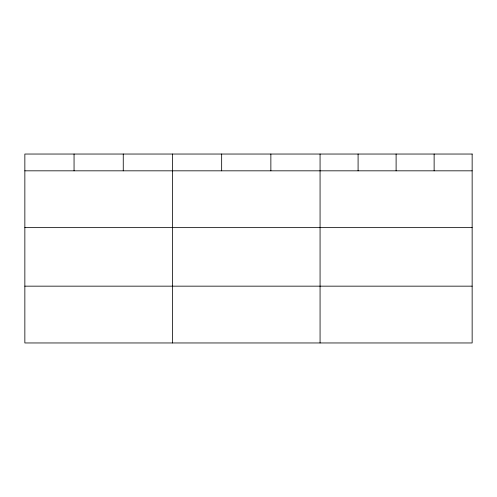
<?xml version="1.0" encoding="UTF-8"?>
<svg xmlns="http://www.w3.org/2000/svg" width="497" height="497" viewBox="0 0 497 497"><rect width="100%" height="100%" fill="white"/><g stroke="black" fill="none" stroke-linecap="round" stroke-linejoin="round"><path stroke-width="0.75" d="M24.85 170.825L472.15 170.825M24.85 227.632L472.15 227.632M24.85 286.16L472.15 286.16M434.129 154.039L434.129 170.825M396.109 154.039L396.109 170.825M358.088 154.039L358.088 170.825M320.068 154.039L320.068 342.961M270.865 154.039L270.865 170.825M221.662 154.039L221.662 170.825M172.459 154.039L172.459 342.961M123.256 154.039L123.256 170.825M74.053 154.039L74.053 170.825M472.15 154.039L24.85 154.039L24.85 342.961L472.15 342.961L472.15 154.039"/></g></svg>
